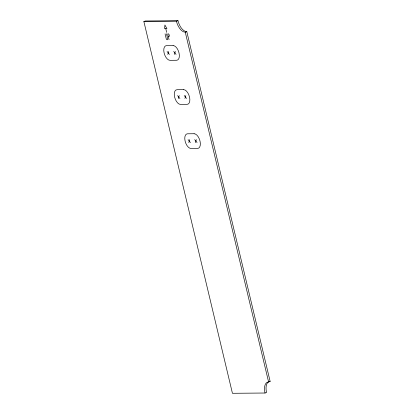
<?xml version="1.0" encoding="UTF-8"?>
<svg xmlns="http://www.w3.org/2000/svg" width="414" height="414" viewBox="0 0 414 414"><rect width="100%" height="100%" fill="white"/><g stroke="black" fill="none" stroke-linecap="round" stroke-linejoin="round"><path stroke-width="0.62" d="M167.779 54.451L168.731 51.502M174.397 54.394L175.35 51.445M178.279 98.532L179.231 95.577M184.898 98.475L185.85 95.52M188.779 142.613L189.736 139.658M195.398 142.556L196.35 139.601M143.865 21.497L145.407 20.979L177.979 20.7A11.447 5.987 71.5 0 0 186.812 31.666L270.135 381.429A11.447 5.987 71.5 0 0 266.554 392.503L265.017 393.021L232.44 393.3L143.865 21.497L176.436 21.217L177.979 20.7M176.436 21.217A11.447 5.987 71.5 0 0 185.27 32.183L186.812 31.666M265.017 393.021A11.447 5.987 71.5 0 1 268.593 381.946L270.135 381.429M165.678 28.602L164.591 28.607L164.907 24.995L166.935 28.587L165.76 28.597L166.656 32.344M168.4 36.639L168.824 36.634A1.47 0.771 71.5 0 0 169.285 35.211A1.47 0.771 71.5 0 0 168.151 33.803L168.027 33.803A0.714 0.373 71.5 0 0 167.805 34.497L169.041 39.682M173.694 51.46L176.048 54.384M167.075 51.517L169.429 54.441M184.199 95.536L186.554 98.46M177.58 95.593L179.935 98.516M194.699 139.616L197.054 142.54M188.08 139.673L190.435 142.597M185.27 32.183L268.593 381.946M166.49 33.813L167.603 38.486A1.32 0.688 71.5 0 1 167.194 39.765A1.32 0.688 71.5 0 1 166.174 38.497L165.062 33.829M173.124 45.571L166.506 45.633A7.628 3.99 71.5 0 0 164.12 53.013A7.628 3.99 71.5 0 0 170.004 60.325L176.623 60.268A7.628 3.99 71.5 0 0 179.008 52.883A7.628 3.99 71.5 0 0 173.124 45.571M183.625 89.652L177.006 89.709A7.628 3.99 71.5 0 0 174.62 97.093A7.628 3.99 71.5 0 0 180.504 104.4L187.123 104.344A7.628 3.99 71.5 0 0 189.508 96.964A7.628 3.99 71.5 0 0 183.625 89.652M194.125 133.732L187.506 133.789A7.628 3.99 71.5 0 0 185.12 141.169A7.628 3.99 71.5 0 0 191.009 148.481L197.623 148.424A7.628 3.99 71.5 0 0 200.009 141.039A7.628 3.99 71.5 0 0 194.125 133.732"/></g></svg>
